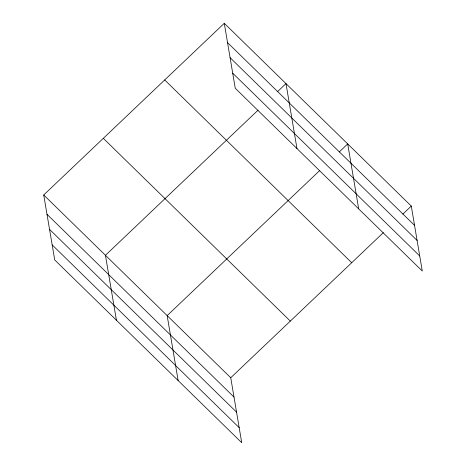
<?xml version="1.0" encoding="UTF-8"?>
<svg xmlns="http://www.w3.org/2000/svg" width="466" height="466" viewBox="0 0 466 466"><rect width="100%" height="100%" fill="white"/><g stroke="black" fill="none" stroke-linecap="round" stroke-linejoin="round"><path stroke-width="0.7" d="M43.728 194.98L230.74 377.745L241.72 442.7L54.714 259.929L43.728 194.98L224.28 23.3L411.286 206.071L422.272 271.02L235.26 88.255L224.28 23.3M258.048 110.186L105.438 255.292L116.424 320.241M277.555 91.633L285.99 83.612L296.976 148.567M319.758 170.498L167.154 315.604L178.14 380.559M339.265 151.951L347.706 143.93L358.692 208.879M230.74 377.745L383.343 232.645M402.851 214.092L411.286 206.071M227.548 42.627L414.559 225.398M230.093 57.685L417.105 240.456M232.715 73.197L419.726 255.968M164.696 79.954L351.708 262.725M103.306 138.326L290.318 321.097M46.996 214.308L234.008 397.079M49.542 229.365L236.553 412.136M52.169 244.877L239.175 427.642"/></g></svg>
